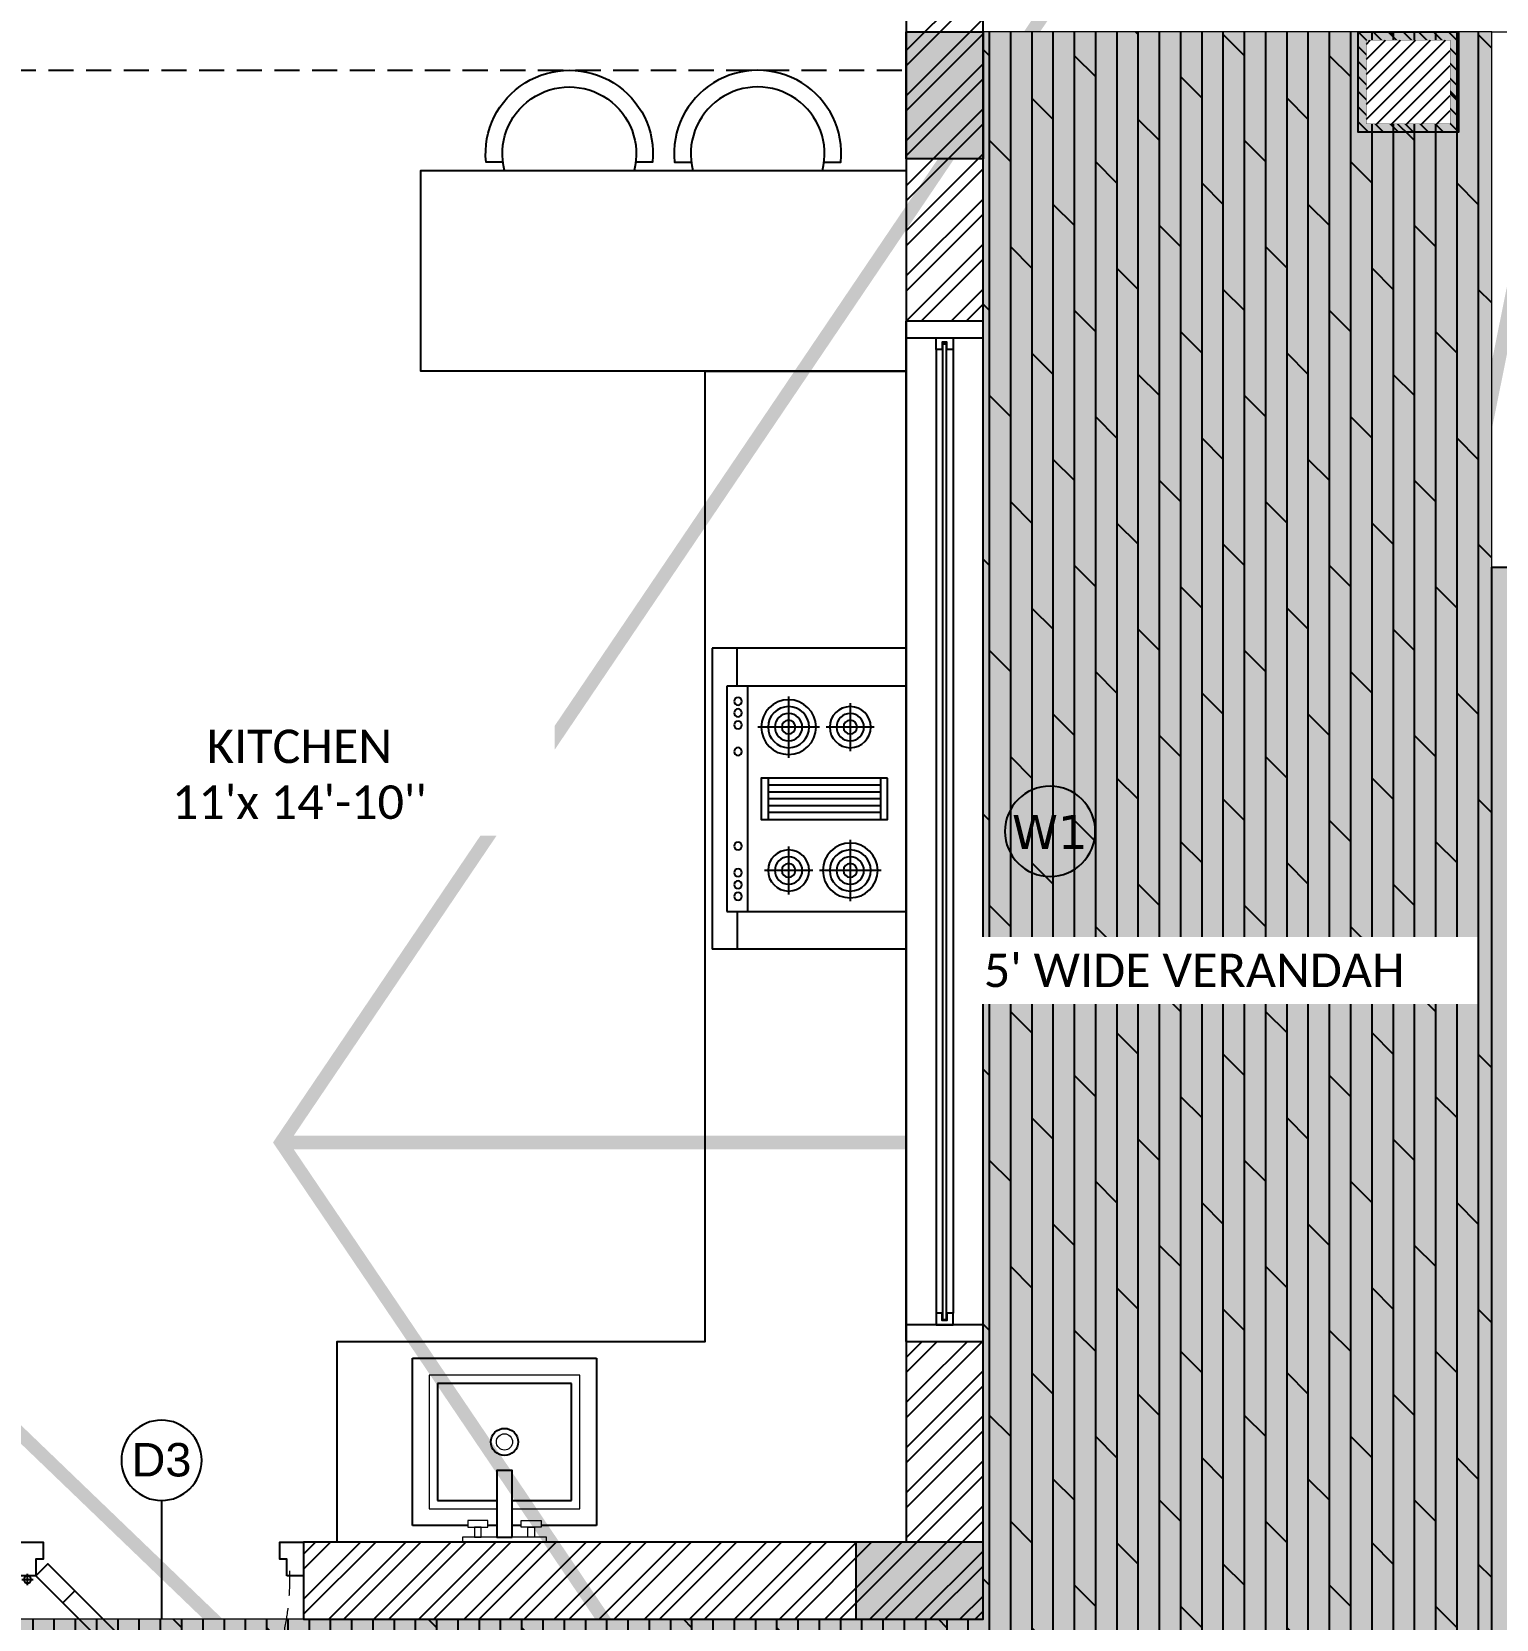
# Model space of a CAD drawing. Header units: millimetres. Extents: x -620 to 116137, y -21481 to 17722.
# Drawn here: x 9278 to 13653, y 0 to 4745 of the extents above; entities that cross this region are included whole.
import ezdxf
from ezdxf.enums import TextEntityAlignment as Align

# ---------------------------------------------------------------- set-up
doc = ezdxf.new("R2010")
doc.units = ezdxf.units.MM
doc.header["$LTSCALE"] = 150
doc.set_wipeout_variables(frame=1)
doc.linetypes.add('1625_East Villa$0$DASHED', pattern=[0.75, 0.5, -0.25])
doc.linetypes.add('1625E_Roof Plan$0$DASHED', pattern=[0.75, 0.5, -0.25])
for name, color, linetype in [('1625_East Villa$0$ad-Door', 11, 'Continuous'), ('1625_East Villa$0$ad-Elevation 10', 8, 'Continuous'), ('1625_East Villa$0$ad-Furniture', 8, 'Continuous'), ('1625_East Villa$0$ad-MS Columns', 1, 'Continuous'), ('1625_East Villa$0$ad-Text main', 7, 'Continuous'), ('1625_East Villa$0$ad-Text Main_Door&window Label', 7, 'Continuous'), ('1625_East Villa$0$ad-Wall', 240, 'Continuous'), ('1625_East Villa$0$ad-Wall hatch', 8, 'Continuous'), ('1625E_Columns$0$ad-Column', 3, 'Continuous'), ('1625E_Columns$0$ad-Column Hatch', 125, 'Continuous'), ('1625E_Columns$0$ad-RCC', 3, 'Continuous'), ('1625E_Columns$0$ad-RCC Hatch', 125, 'Continuous')]:
    doc.layers.add(name, color=color, linetype=linetype)
for name, color, linetype, true_color in [('1625_East Villa$0$ad-Glass Sectionline', 140, 'Continuous', 0x00bfff), ('1625_East Villa$0$ad-Verandah', 7, 'Continuous', 0xa57c52), ('1625E_Roof Plan$0$ad-Primary Roof', 5, 'Continuous', 0x0000ff), ('1625E_Roof Plan$0$ad-Secondary Roof', 6, 'Continuous', 0xff00ff)]:
    doc.layers.add(name, color=color, linetype=linetype, true_color=true_color)
doc.styles.add('1625_East Villa$0$6 U T S R N_Typical Floor Plan$0$3BHK-E(NB)$0$grid_text', font='verdana.ttf', dxfattribs={"width": 0.9})
doc.styles.add('1625_East Villa$0$New Text Style', font='arial.ttf', dxfattribs={"height": 100})
doc.styles.add('1625_East Villa$1$Standard', font='calibril.ttf')

# ---------------------------------------------------------------- blocks, each defined once
blk = doc.blocks.new('1625_East Villa$0$6 U T S R N_Typical Floor Plan$0$ad_Window Tag')
blk.add_circle((0, 0), 150)
at = {"style": '1625_East Villa$0$6 U T S R N_Typical Floor Plan$0$3BHK-E(NB)$0$grid_text', "width": 0.9}
blk.add_attdef('D1', text='', height=125, dxfattribs=at).set_placement((0, 0), align=Align.MIDDLE_CENTER)
blk = doc.blocks.new('1625_East Villa$0$zw$3849')
at = {"layer": '1625_East Villa$0$ad-Text Main_Door&window Label'}
ref = blk.add_blockref('1625_East Villa$0$6 U T S R N_Typical Floor Plan$0$ad_Window Tag', (12320, 2355), dxfattribs=dict(at, xscale=-0.9, yscale=0.9, zscale=0.9))
ref.add_attrib('D1', 'W1', dxfattribs={"height": 101.25, "rotation": 1800, "style": '1625_East Villa$0$6 U T S R N_Typical Floor Plan$0$3BHK-E(NB)$0$grid_text'}).set_placement((12319, 2352.9), align=Align.MIDDLE_CENTER)
at = {"layer": '1625_East Villa$0$ad-Text main', "char_height": 100, "width": 1424.195, "attachment_point": 5, "style": '1625_East Villa$1$Standard', "bg_fill": 2}
for s, insert in [("KITCHEN\\P11'x 14'-10''", (10077.5, 2525.1)), ("\\pxqj;5' WIDE VERANDAH", (12834.1, 1938.9))]:
    blk.add_mtext(s, dxfattribs=dict(at, insert=insert))
blk = doc.blocks.new('*U159')
for p, q in [((-25, -127.8), (-25, -94.4)), ((-8.3, -111.1), (-41.7, -111.1)), ((-563.8, -513.3), (-548.9, -528.2)), ((-498.7, -578.5), (-513.6, -563.6))]:
    blk.add_line(p, q)
for points in [[(-800, -100), (-800, -50), (-778.6, -50), (-778.6, -35.7), (-778.6, 0), (-850, 0), (-850, -100)], [(-50, -100), (0, -100), (0, 0), (-71.4, 0), (-71.4, -35.7), (-71.4, -50), (-50, -50)], [(-50, -100), (-130.8, -180.8), (-166.2, -145.5), (-85.4, -64.6)], [(-130.8, -180.8), (-499.5, -549.5), (-534.9, -514.2), (-166.2, -145.5)], [(-580.3, -630.3), (-499.5, -549.5), (-534.9, -514.2), (-615.7, -595)]]:
    blk.add_lwpolyline(points, close=True)
for points in [[(-560.7, -540), (-588.2, -512.5), (-525.4, -449.7), (-517.5, -457.6), (-574.5, -526.2)], [(-525.4, -575.4), (-497.9, -602.8), (-435.1, -540), (-442.9, -532.2), (-511.5, -589.2)]]:
    blk.add_lwpolyline(points)
blk.add_circle((-25, -111.1), 11.1)
at = {"color": 8, "linetype": '1625_East Villa$0$DASHED', "lineweight": 0}
blk.add_arc((-66, -108.5), 741.9, 178.1881, 271.8119, dxfattribs=at)
at = {"layer": '1625_East Villa$0$ad-Text Main_Door&window Label'}
blk.add_line((-425, 125), (-425, -230), dxfattribs=at)
blk.add_circle((-425.3, 245), 120, dxfattribs=at)
at = {"layer": '1625_East Villa$0$ad-Text Main_Door&window Label', "style": '1625_East Villa$0$New Text Style'}
blk.add_attdef('D1', text='', height=100, dxfattribs=at).set_placement((-425.3, 245), align=Align.MIDDLE_CENTER)
blk = doc.blocks.new('1625_East Villa$0$zw$4DB2')
blk.add_wipeout([(0, 3050), (0, 0), (-230, 0), (-230, 3050)]).dxf.layer = '1625_East Villa$0$ad-Elevation 10'
at = {"layer": '1625_East Villa$0$ad-Elevation 10'}
for points in [[(-230, 3000), (0, 3000), (0, 3050), (-230, 3050)], [(-122, 2965), (-140, 2965), (-140, 3000), (-90, 3000), (-90, 2965), (-108, 2965), (-108, 2987), (-122, 2987)], [(-230, 50), (-230, 0), (0, 0), (0, 50)], [(-122, 85), (-140, 85), (-140, 50), (-90, 50), (-90, 85), (-108, 85), (-108, 63), (-122, 63)]]:
    blk.add_lwpolyline(points, close=True, dxfattribs=at)
for points in [[(-230, 0), (-230, 3050)], [(0, 0), (0, 3050)]]:
    blk.add_lwpolyline(points, dxfattribs=at)
at = {"layer": '1625_East Villa$0$ad-Glass Sectionline'}
for points in [[(-140, 2965), (-140, 85)], [(-90, 2965), (-90, 85)]]:
    blk.add_lwpolyline(points, dxfattribs=at)
blk.add_lwpolyline([(-110, 2982.5), (-110, 65), (-120, 65), (-120, 2982.5)], close=True, dxfattribs=at)
blk = doc.blocks.new('1625_East Villa$0$zw$42B5')
at = {"layer": '1625_East Villa$0$ad-Wall hatch', "transparency": 33554610}
h = blk.add_hatch(dxfattribs=at)
h.set_pattern_fill('ANSI32', color=256, scale=10)
h.set_pattern_definition([(45, (411299.33, 102900.03), (-67.35192, 67.35192), []), (45, (411344.235, 102900.03), (-67.35192, 67.35192), [])])
h.paths.add_polyline_path([(12120, 0), (12120, 9020), (11890, 9020), (11890, 230), (10090, 230), (10090, 0)])
at = {"layer": '1625_East Villa$0$ad-Door', "ltscale": 5}
ref = blk.add_blockref('*U159', (9240, 230), dxfattribs=dict(at, xscale=-1, rotation=359.9999999999999))
ref.add_attrib('D1', 'D3', dxfattribs={"layer": '1625_East Villa$0$ad-Text Main_Door&window Label', "height": 100, "rotation": 360, "style": '1625_East Villa$0$New Text Style'}).set_placement((9665.3, 476.8), align=Align.MIDDLE_CENTER)
at = {"rotation": 359.9999999999999}
blk.add_blockref('1625_East Villa$0$zw$4DB2', (12120, 830), dxfattribs=at)
at = {"layer": '1625_East Villa$0$ad-Wall'}
blk.add_lwpolyline([(12120, 0), (12120, 9020), (11890, 9020), (11890, 230), (10090, 230), (10090, 0)], close=True, dxfattribs=at)
blk = doc.blocks.new('1625E_Roof Plan')
at = {"layer": '1625E_Roof Plan$0$ad-Primary Roof', "linetype": '1625E_Roof Plan$0$DASHED', "ltscale": 2, "const_width": 40}
blk.add_lwpolyline([(12570, -2645), (2380, -2645), (7475, 2255)], close=True, dxfattribs=at)
at = {"layer": '1625E_Roof Plan$0$ad-Secondary Roof', "linetype": '1625E_Roof Plan$0$DASHED', "ltscale": 2, "const_width": 40}
for points in [[(13950, 5195), (13188.8, 1425), (13950, -2345)], [(12570, 5195), (10022.5, 1425), (12570, -2345), (13950, -2345), (13950, 5195)]]:
    blk.add_lwpolyline(points, close=True, dxfattribs=at)
blk.add_lwpolyline([(10022.5, 1425), (13188.8, 1425)], dxfattribs=at)
blk = doc.blocks.new('1625E_Columns$0$A$C42b14ea2')
at = {"layer": '1625E_Columns$0$ad-RCC Hatch', "transparency": 33554687}
h = blk.add_hatch(dxfattribs=at)
h.set_pattern_fill('ANSI31', color=256, scale=10)
h.set_pattern_definition([(45, (13250, 8645), (-22.45064, 22.45064), [])])
h.paths.add_polyline_path([(0, 0), (300, 0), (300, 300), (0, 300)])
at = {"layer": '1625E_Columns$0$ad-RCC'}
blk.add_lwpolyline([(0, 0), (300, 0), (300, 300), (0, 300)], close=True, dxfattribs=at)
blk = doc.blocks.new('1625E_Columns$0$zw$6AA0')
at = {"layer": '1625E_Columns$0$ad-Column Hatch', "transparency": 33554687}
h = blk.add_hatch(color=256, dxfattribs=at)
h.dxf.hatch_style = 1
h.paths.add_polyline_path([(0, -230), (380, -230), (380, 0), (0, 0)])
at = {"layer": '1625E_Columns$0$ad-Column'}
blk.add_lwpolyline([(0, -230), (380, -230), (380, 0), (0, 0)], close=True, dxfattribs=at)
blk = doc.blocks.new('1625E_Columns')
at = {"layer": '1625E_Columns$0$ad-Column', "xscale": -1, "rotation": 90}
blk.add_blockref('1625E_Columns$0$zw$6AA0', (11890, 4745), dxfattribs=at)
at = {"layer": '1625E_Columns$0$ad-Column', "rotation": 179.9999999999997}
blk.add_blockref('1625E_Columns$0$zw$6AA0', (12120, 0), dxfattribs=at)
at = {"layer": '1625E_Columns$0$ad-RCC', "xscale": -1, "rotation": 180}
blk.add_blockref('1625E_Columns$0$A$C42b14ea2', (13240, 4745), dxfattribs=at)
blk = doc.blocks.new('1625_East Villa$0$zw$B0BD')
blk.add_wipeout([(0, 0), (250, 0), (250, -250), (0, -250)])
at = {"layer": '1625_East Villa$0$ad-MS Columns'}
h = blk.add_hatch(dxfattribs=at)
h.set_pattern_fill('ANSI31', color=256, scale=10)
h.set_pattern_definition([(45, (4e-12, -250), (-22.4506, 22.4506), [])])
h.paths.add_polyline_path([(0, 0), (250, 0), (250, -250), (0, -250)])
at = {"layer": '1625_East Villa$0$ad-MS Columns', "const_width": 1}
blk.add_lwpolyline([(0, 0), (250, 0), (250, -250), (0, -250)], close=True, dxfattribs=at)
blk = doc.blocks.new('1625_East Villa$0$zw$BD87')
at = {"layer": '1625_East Villa$0$ad-MS Columns'}
blk.add_blockref('1625_East Villa$0$zw$B0BD', (1145, 4720), dxfattribs=at)
blk = doc.blocks.new('1625_East Villa$0$A$Cf0280c0a')
at = {"layer": '1625_East Villa$0$ad-Furniture'}
for p, q in [((-0.4498, 0), (0.4498, 0)), ((-0.4498, -0.58), (-0.4498, 0)), ((-0.337, -0.0447), (0.337, -0.0447)), ((-0.337, -0.58), (-0.337, -0.0447)), ((0.337, -0.0447), (0.337, -0.58)), ((0.4498, -0.58), (0.4498, 0)), ((-0.337, -0.0754), (-0.4498, -0.0754)), ((0.337, -0.0754), (0.4498, -0.0754)), ((-0.337, -0.1061), (0.337, -0.1061)), ((-0.2142, -0.3207), (-0.2142, -0.137)), ((-0.0614, -0.1674), (0.0614, -0.1674)), ((-0.0409, -0.5039), (-0.0409, -0.1674)), ((-0.0205, -0.1674), (-0.0205, -0.5039)), ((0, -0.5039), (0, -0.1674)), ((0.0205, -0.1674), (0.0205, -0.5039)), ((0.0409, -0.5039), (0.0409, -0.1674)), ((0.2142, -0.3007), (0.2142, -0.157)), ((-0.3061, -0.2288), (-0.1223, -0.2288)), ((0.1423, -0.2288), (0.2861, -0.2288)), ((0.2142, -0.5049), (0.2142, -0.3212)), ((-0.2142, -0.4849), (-0.2142, -0.3412)), ((-0.2861, -0.413), (-0.1423, -0.413)), ((0.1223, -0.413), (0.3061, -0.413)), ((0.0614, -0.5039), (-0.0614, -0.5039)), ((-0.4498, -0.6), (-0.4498, -0.58)), ((0.4498, -0.58), (-0.4498, -0.58)), ((0.4498, -0.6), (-0.4498, -0.6)), ((0.4498, -0.6), (0.4498, -0.58))]:
    blk.add_line(p, q, dxfattribs=at)
blk.add_lwpolyline([(-0.0614, -0.5244), (-0.0614, -0.147), (0.0614, -0.147), (0.0614, -0.5244)], close=True, dxfattribs=at)
for centre, radius in [((-0.2916, -0.0777), 0.0116), ((-0.2569, -0.0777), 0.0116), ((-0.2208, -0.0777), 0.0116), ((-0.1413, -0.0777), 0.0116), ((0.1413, -0.0777), 0.0116), ((0.2208, -0.0777), 0.0116), ((0.2569, -0.0777), 0.0116), ((0.2916, -0.0777), 0.0116), ((-0.2142, -0.2288), 0.0819), ((-0.2142, -0.2288), 0.0614), ((-0.2142, -0.2288), 0.0409), ((0.2142, -0.2288), 0.0614), ((0.2142, -0.2288), 0.0409), ((-0.2142, -0.2288), 0.0205), ((0.2142, -0.2288), 0.0205), ((0.2142, -0.413), 0.0819), ((-0.2142, -0.413), 0.0614), ((-0.2142, -0.413), 0.0409), ((0.2142, -0.413), 0.0614), ((0.2142, -0.413), 0.0409), ((-0.2142, -0.413), 0.0205), ((0.2142, -0.413), 0.0205)]:
    blk.add_circle(centre, radius, dxfattribs=at)
blk = doc.blocks.new('1625_East Villa$0$3BHK+_A$0$ad_Sink')
for p, q in [((-550, 275), (-50, 275)), ((-550, -275), (-550, 275)), ((-50, 275), (-50, 110)), ((-125, 200), (-475, 200)), ((-475, 200), (-475, -200)), ((-125, 22.5), (-125, 200)), ((-50, 50), (-50, 22.5)), ((-125, -200), (-125, -22.5)), ((-50, -22.5), (-50, -50)), ((-50, -110), (-50, -275)), ((-475, -200), (-125, -200)), ((-50, -275), (-550, -275))]:
    blk.add_line(p, q)
at = {"lineweight": 9}
for p, q in [((-100, 225), (-500, 225)), ((-500, 225), (-500, -225)), ((-100, 22.5), (-100, 225)), ((-100, -225), (-100, -22.5)), ((-500, -225), (-100, -225))]:
    blk.add_line(p, q, dxfattribs=at)
for points in [[(-45, 110), (-45, 50), (-65, 50), (-65, 110)], [(0, -125), (0, 125), (-15, 125), (-15, -125)], [(-15, 90), (-15, 70), (-45, 70), (-45, 90)], [(-45, -110), (-45, -50), (-65, -50), (-65, -110)], [(-15, -90), (-15, -70), (-45, -70), (-45, -90)]]:
    blk.add_lwpolyline(points, close=True, dxfattribs=at)
blk.add_lwpolyline([(-15, 22.5), (-215, 22.5), (-215, -22.5), (-15, -22.5)], close=True)
blk.add_ellipse((-300, 0), major_axis=(28.7, -28.7), ratio=1, start_param=-0.7853985429507528, end_param=5.497786764228833)
at = {"lineweight": 5}
blk.add_ellipse((-300, 0), major_axis=(17.1, -17.1), ratio=1, start_param=-0.7853985429410391, end_param=5.497786764238548, dxfattribs=at)
blk = doc.blocks.new('1625_East Villa$0$zw$54AD')
blk.add_lwpolyline([(4.8, 25), (55.1, 25, 1.105542), (-442.4, 25), (-392.1, 25)], format="xyb")
blk.add_arc((-193.6, 50), 200, 345.5225, 194.4775)
blk = doc.blocks.new('1625_East Villa$0$zw$2927')
at = {"layer": '1625_East Villa$0$ad-Furniture', "linetype": '1625_East Villa$0$DASHED'}
blk.add_lwpolyline([(-3580, -8990), (-230, -8990)], dxfattribs=at)
at = {"layer": '1625_East Villa$0$ad-Furniture'}
for points in [[(-230, -9290), (-230, -9890), (-1680, -9890), (-1680, -9290)], [(-830, -9890), (-230, -9890), (-230, -13390), (-1930, -13390), (-1930, -12790), (-830, -12790)]]:
    blk.add_lwpolyline(points, close=True, dxfattribs=at)
at = {"layer": '1625_East Villa$0$ad-Furniture', "xscale": -1}
blk.add_blockref('1625_East Villa$0$zw$54AD', (-1430, -9290), dxfattribs=at)
at = {"layer": '1625_East Villa$0$ad-Furniture'}
blk.add_blockref('1625_East Villa$0$zw$54AD', (-480, -9290), dxfattribs=at)
at = {"layer": '1625_East Villa$0$ad-Furniture', "xscale": -1000, "yscale": 1000, "zscale": 1000, "rotation": 89.99999999999977}
blk.add_blockref('1625_East Villa$0$A$Cf0280c0a', (-810, -11167.7), dxfattribs=at)
at = {"layer": '1625_East Villa$0$ad-Furniture', "rotation": 270}
blk.add_blockref('1625_East Villa$0$3BHK+_A$0$ad_Sink', (-1430, -13390), dxfattribs=at)
blk = doc.blocks.new('1625_East Villa$0$zw$3055')
at = {"transparency": 33554559}
h = blk.add_hatch(dxfattribs=at)
h.set_pattern_fill('GRASS', color=74, angle=180)
h.set_pattern_definition([(270, (14550, -10400), (17.960512, -17.960512), [4.7625, -31.158524]), (225, (14550, -10400), (17.96051, -17.96051), [4.7625, -20.6375]), (315, (14550, -10400), (17.96051, 17.96051), [4.7625, -20.6375])])
h.paths.add_polyline_path([(14550, -16580), (9750, -16580), (9750, -15670), (13640, -15670), (13640, -10475), (14550, -10475)])
h = blk.add_hatch(color=256, dxfattribs=at)
h.dxf.hatch_style = 1
h.set_gradient(color1=(153, 204, 0), color2=(63, 127, 0), tint=1, name='INVSPHERICAL')
h.paths.add_polyline_path([(14550, -16580), (9750, -16580), (9750, -15670), (13640, -15670), (13640, -10475), (14550, -10475)])
at = {"layer": '1625_East Villa$0$ad-Verandah', "transparency": 33554559}
h = blk.add_hatch(color=256, dxfattribs=at)
h.dxf.hatch_style = 1
h.paths.add_polyline_path([(13640, -8875), (12120, -8875), (12120, -13620), (6200, -13620), (6200, -15670), (13640, -15670)])
at = {"layer": '1625_East Villa$0$ad-Verandah', "transparency": 33554687}
h = blk.add_hatch(dxfattribs=at)
h.set_pattern_fill('DOLMIT', color=256, scale=10, angle=90)
h.set_pattern_definition([(90, (-1084315.54, 661200.024), (-63.5, 5e-14), []), (135, (-1084315.54, 661200.02), (-126.999913, -126.999913), [89.80256, -179.605122])])
h.paths.add_polyline_path([(13640, -8875), (12120, -8875), (12120, -13620), (6200, -13620), (6200, -15670), (13640, -15670)])
at = {"layer": '1625_East Villa$0$ad-Elevation 10'}
blk.add_lwpolyline([(14550, -16580), (9750, -16580), (9750, -15670), (13640, -15670), (13640, -10475), (14550, -10475)], close=True, dxfattribs=at)
at = {"layer": '1625_East Villa$0$ad-Verandah', "lineweight": 9}
for points in [[(13640, -8875), (12120, -8875), (12120, -13620), (6200, -13620), (6200, -15670), (13640, -15670)], [(14095, -10475), (13640, -10475), (13640, -8875), (14095, -8875)]]:
    blk.add_lwpolyline(points, close=True, dxfattribs=at)
blk = doc.blocks.new('1625_East Villa')
at = {"layer": '1625_East Villa$0$ad-Verandah'}
blk.add_blockref('1625_East Villa$0$zw$3055', (0, 13620), dxfattribs=at)
blk.add_blockref('1625E_Roof Plan', (0, 0))
blk.add_blockref('1625E_Columns', (0, 0))
at = {"layer": '1625_East Villa$0$ad-MS Columns'}
blk.add_blockref('1625_East Villa$0$zw$BD87', (12120, 0), dxfattribs=at)
at = {"layer": '1625_East Villa$0$ad-Furniture'}
blk.add_blockref('1625_East Villa$0$zw$2927', (12120, 13620), dxfattribs=at)
at = {"layer": '1625_East Villa$0$ad-Wall'}
blk.add_blockref('1625_East Villa$0$zw$42B5', (0, 0), dxfattribs=at)
at = {"layer": '1625_East Villa$0$ad-Text main'}
blk.add_blockref('1625_East Villa$0$zw$3849', (0, 0), dxfattribs=at)

msp = doc.modelspace()

# ---------------------------------------------------------------- block references
msp.add_blockref('1625_East Villa', (0, 0))

doc.saveas('drawing.dxf')
